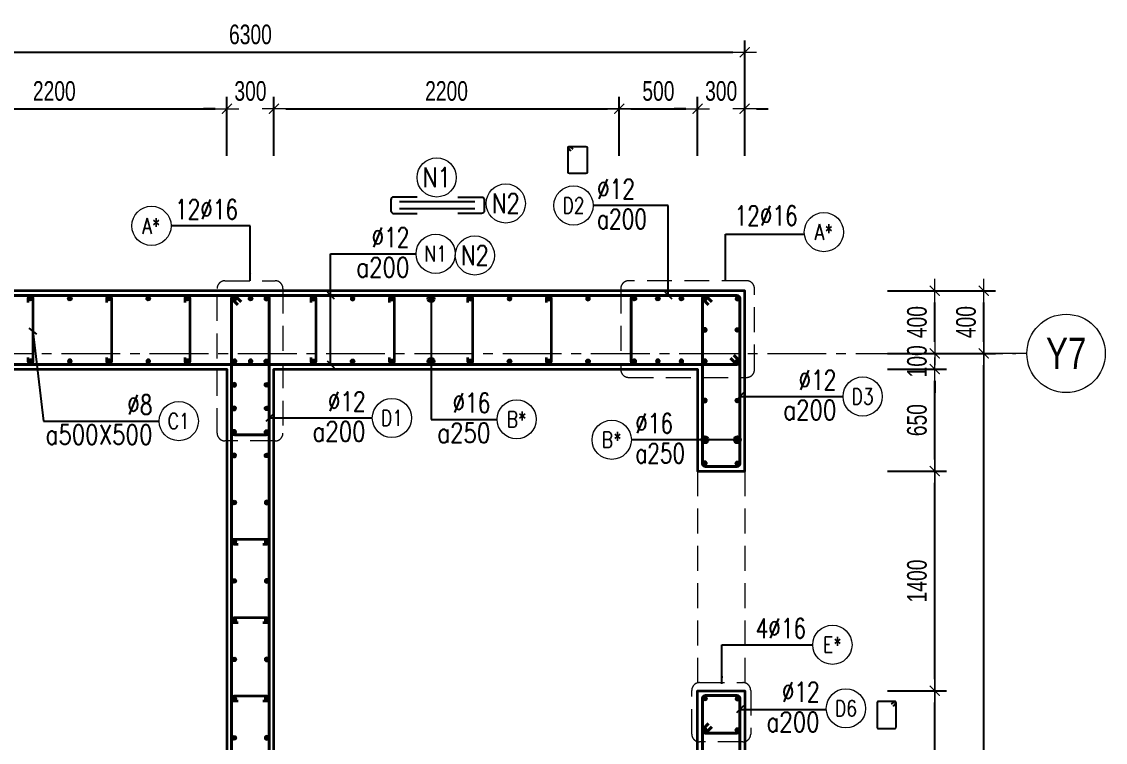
# Model space of a CAD drawing. Header units: millimetres. Extents: x 738475 to 1279438, y -34239 to 156422.
# Drawn here: x 1132660 to 1139567, y 145862 to 150455 of the extents above; entities that cross this region are included whole.
import ezdxf
from ezdxf.enums import TextEntityAlignment as Align

# ---------------------------------------------------------------- set-up
doc = ezdxf.new("R2010")
doc.units = ezdxf.units.MM
doc.header["$MEASUREMENT"] = 0
for name, pattern in [('HIDDEN', [9.525, 6.35, -3.175]), ('HIDDEN2', [4.7625, 3.175, -1.5875]), ('OF_Grid_1$0$CENTER2', [1.125, 0.75, -0.125, 0.125, -0.125])]:
    doc.linetypes.add(name, pattern=pattern)
doc.layers.get('0').update_dxf_attribs({"lineweight": 20})
doc.layers.get('Defpoints').update_dxf_attribs({"color": 151, "lineweight": 9})
doc.layers.add('Hidden', color=9, linetype='HIDDEN')
doc.layers.add('Ligature', color=1, linetype='Continuous')
for name, color, linetype, lineweight in [('KC-LEADER', 153, 'Continuous', 18), ('KC-THEP', 6, 'Continuous', 40), ('NDC_S_BEAM', 3, 'HIDDEN2', 20), ('NDC_S_DIM', 1, 'Continuous', 15), ('NDC_S_HIDDEN', 8, 'HIDDEN2', 13), ('NDC_S_LEADER', 1, 'Continuous', 15), ('NDC_S_REBAR', 4, 'Continuous', 35), ('NDC_S_STIRRUP', 4, 'Continuous', 40), ('NDC_S_VN TEXT', 7, 'Continuous', 20), ('NDC_S_WALL', 6, 'Continuous', 35), ('OF_Grid_1$0$NDC_S_AXIS', 5, 'OF_Grid_1$0$CENTER2', 13), ('OF_Grid_1$0$NDC_S_SYMBOL', 1, 'Continuous', 15), ('OF_Grid_1$0$NDC_S_TEXT SYMBOL', 7, 'Continuous', 20)]:
    doc.layers.add(name, color=color, linetype=linetype, lineweight=lineweight)
doc.styles.add('NDC_ARIAL', font='arial.ttf', dxfattribs={"width": 0.85})
doc.styles.add('NDC_DIM', font='', dxfattribs={"width": 0.75})
doc.styles.add('NDC_EN TXT', font='romans.shx', dxfattribs={"width": 0.8})
doc.styles.add('OF_Grid_1$0$NDC_ANNO', font='', dxfattribs={"width": 0.8})
doc.styles.get('NDC_DIM').set_extended_font_data('Dotum')
doc.styles.get('OF_Grid_1$0$NDC_ANNO').set_extended_font_data('Dotum')
doc.dimstyles.new('NDC_1-50', dxfattribs={"dimscale": 50, "dimtxt": 2.5, "dimasz": 1, "dimexe": 1.5, "dimexo": 0, "dimgap": 0.8, "dimtad": 1, "dimdec": 0, "dimdsep": 46, "dimtxsty": 'NDC_ARIAL', "dimblk": 'DIMMARK', "dimcen": 49999.938995, "dimdle": 1.5, "dimclrd": 1, "dimclre": 1, "dimclrt": 3, "dimadec": 0, "dimazin": 0, "dimtfac": 1, "dimtdec": 0, "dimtix": 1, "dimtmove": 2, "dimatfit": 3, "dimfxl": 1, "dimarcsym": 0})
doc.dimstyles.new('NDC_dim_30', dxfattribs={"dimscale": 30, "dimtxt": 2.5, "dimasz": 1.5, "dimexe": 1.5, "dimexo": 2.5, "dimgap": 1, "dimtad": 1, "dimdec": 0, "dimzin": 0, "dimdsep": 46, "dimtxsty": 'NDC_DIM', "dimblk": 'DIMMARK', "dimcen": 0.09, "dimdle": 1.2, "dimclrd": 1, "dimclre": 1, "dimclrt": 3, "dimadec": 0, "dimazin": 0, "dimtfac": 1, "dimtdec": 0, "dimtix": 1, "dimtofl": 0, "dimtmove": 0, "dimatfit": 3, "dimfxl": 6, "dimfxlon": 1, "dimtolj": 1, "dimtzin": 0, "dimarcsym": 0})
doc.dimstyles.new('NDC_dim_50', dxfattribs={"dimscale": 50, "dimtxt": 2.5, "dimasz": 1.5, "dimexe": 1.5, "dimexo": 2.5, "dimgap": 1, "dimtad": 1, "dimdec": 0, "dimzin": 0, "dimdsep": 46, "dimtxsty": 'NDC_DIM', "dimblk": 'DIMMARK', "dimcen": 0.09, "dimdle": 1.2, "dimclrd": 1, "dimclre": 1, "dimclrt": 3, "dimadec": 0, "dimazin": 0, "dimtfac": 1, "dimtdec": 0, "dimtix": 1, "dimtofl": 0, "dimtmove": 0, "dimatfit": 3, "dimfxl": 6, "dimfxlon": 1, "dimtolj": 1, "dimtzin": 0, "dimarcsym": 0})

# ---------------------------------------------------------------- blocks, each defined once
blk = doc.blocks.new('THEP')
at = {"layer": 'KC-LEADER', "color": 6}
blk.add_circle((0, 0), 14, dxfattribs=at)
at = {"layer": 'KC-THEP'}
for p, q in [((-14, 0), (14, 0)), ((9.9, 9.9), (-9.9, -9.9)), ((-9.9, 9.9), (9.9, -9.9)), ((0, 14), (0, -14))]:
    blk.add_line(p, q, dxfattribs=at)
blk = doc.blocks.new('DIMMARK')
at = {"layer": 'NDC_S_DIM', "color": 1}
blk.add_line((-1.5, 0), (1, 0), dxfattribs=at)
at = {"layer": 'NDC_S_DIM', "color": 2, "const_width": 0.1}
blk.add_lwpolyline([(-0.424, -0.424), (0.424, 0.424)], dxfattribs=at)
blk = doc.blocks.new('*U10')
blk.add_circle((2.5, 0), 2.5)
at = {"layer": 'NDC_S_VN TEXT', "color": 3, "style": 'NDC_EN TXT'}
for tag, width, p in [('DK2', 0.75, (-0.85, 0.85)), ('KC2', 0.8, (-0.85, -2.97))]:
    blk.add_attdef(tag, text='', height=2.5, dxfattribs=dict(at, width=width)).set_placement(p, align=Align.RIGHT)
at = {"layer": 'NDC_S_VN TEXT', "color": 7, "style": 'NDC_EN TXT', "width": 0.8}
blk.add_attdef('SH3', text='', height=2, dxfattribs=at).set_placement((2.5, 0), align=Align.MIDDLE)
blk = doc.blocks.new('*U11')
blk.add_circle((-2.5, 0), 2.5)
at = {"layer": 'NDC_S_VN TEXT', "color": 3, "style": 'NDC_EN TXT', "width": 0.75}
for tag, p in [('DK1', (0.5, 0.85)), ('KC1', (0.5, -2.97))]:
    blk.add_attdef(tag, p, '', height=2.5, dxfattribs=at)
at = {"layer": 'NDC_S_VN TEXT', "color": 7, "style": 'NDC_EN TXT', "width": 0.8}
blk.add_attdef('SH2', text='', height=2, dxfattribs=at).set_placement((-2.5, 0), align=Align.MIDDLE)
blk = doc.blocks.new('A$C7BC65A55')
at = {"layer": 'Ligature'}
for p, q in [((-15.2, 372, 0), (-15.2, 38.5, 0)), ((15.2, 372, 0), (15.2, 38.5, 0))]:
    blk.add_line(p, q, dxfattribs=at)
for points in [[(-36.2, 296.5), (-36.2, 400.9, -0.414214), (-24, 413.1), (24, 413.1, -0.414214), (36.2, 400.9), (36.2, 296.5)], [(-36.2, 116.5), (-36.2, 12.2, 0.414214), (-24, 0), (24, 0, 0.414214), (36.2, 12.2), (36.2, 116.5)]]:
    blk.add_lwpolyline(points, format="xyb", dxfattribs=at)
blk = doc.blocks.new('*U13')
blk.add_circle((-2.5, 0), 2.5)
at = {"layer": 'NDC_S_VN TEXT', "color": 3, "style": 'NDC_EN TXT', "width": 0.75}
blk.add_attdef('DK1', (0.5, 0.85), '', height=2.5, dxfattribs=at)
at = {"layer": 'NDC_S_VN TEXT', "color": 7, "style": 'NDC_EN TXT', "width": 0.8}
blk.add_attdef('SH2', text='', height=2, dxfattribs=at).set_placement((-2.5, 0), align=Align.MIDDLE)
blk = doc.blocks.new('*D1374')
at = {"layer": 'Defpoints', "color": 0, "transparency": 16777216}
for p in [(1133968.3, 149900.1), (1131768.1, 149663.3), (1133968.3, 148240.1)]:
    blk.add_point(p, dxfattribs=at)
at = {"layer": 'NDC_S_DIM', "color": 1, "lineweight": -2, "transparency": 16777216}
for p, q in [((1131768.1, 149788.3), (1131768.1, 149975.1)), ((1133968.3, 149600.1), (1133968.3, 149975.1)), ((1131843.1, 149900.1), (1133893.3, 149900.1))]:
    blk.add_line(p, q, dxfattribs=at)
at = {"layer": 'NDC_S_DIM', "color": 1, "lineweight": -2, "transparency": 16777216, "xscale": 75, "yscale": 75, "zscale": 75, "rotation": 180}
blk.add_blockref('DIMMARK', (1131768.1, 149900.1), dxfattribs=at)
at = {"layer": 'NDC_S_DIM', "color": 1, "lineweight": -2, "transparency": 16777216, "xscale": 75, "yscale": 75, "zscale": 75}
blk.add_blockref('DIMMARK', (1133968.3, 149900.1), dxfattribs=at)
at = {"layer": 'NDC_S_DIM', "color": 3, "transparency": 16777216, "insert": (1132868.2, 150012.6), "char_height": 125, "attachment_point": 5, "style": 'NDC_DIM'}
blk.add_mtext('\\A1;2200', dxfattribs=at)
blk = doc.blocks.new('*D1375')
at = {"layer": 'Defpoints', "color": 0, "transparency": 16777216}
for p in [(1134268.3, 149900.1), (1133968.3, 148240.1), (1134268.3, 148240.1)]:
    blk.add_point(p, dxfattribs=at)
at = {"layer": 'NDC_S_DIM', "color": 1, "lineweight": -2, "transparency": 16777216}
for p, q in [((1133968.3, 149600.1), (1133968.3, 149975.1)), ((1134268.3, 149600.1), (1134268.3, 149975.1)), ((1133893.3, 149900.1), (1133818.3, 149900.1)), ((1134343.3, 149900.1), (1134418.3, 149900.1))]:
    blk.add_line(p, q, dxfattribs=at)
at = {"layer": 'NDC_S_DIM', "color": 1, "lineweight": -2, "transparency": 16777216, "xscale": 75, "yscale": 75, "zscale": 75}
blk.add_blockref('DIMMARK', (1133968.3, 149900.1), dxfattribs=at)
at = {"layer": 'NDC_S_DIM', "color": 1, "lineweight": -2, "transparency": 16777216, "xscale": 75, "yscale": 75, "zscale": 75, "rotation": 180}
blk.add_blockref('DIMMARK', (1134268.3, 149900.1), dxfattribs=at)
at = {"layer": 'NDC_S_DIM', "color": 3, "transparency": 16777216, "insert": (1134118.3, 150012.6), "char_height": 125, "attachment_point": 5, "style": 'NDC_DIM'}
blk.add_mtext('\\A1;300', dxfattribs=at)
blk = doc.blocks.new('*D1376')
at = {"layer": 'Defpoints', "color": 0, "transparency": 16777216}
for p in [(1136468, 149900.1), (1136468, 148291.7), (1134268.3, 148240.1)]:
    blk.add_point(p, dxfattribs=at)
at = {"layer": 'NDC_S_DIM', "color": 1, "lineweight": -2, "transparency": 16777216}
for p, q in [((1134268.3, 149600.1), (1134268.3, 149975.1)), ((1136468, 149600.1), (1136468, 149975.1)), ((1134343.3, 149900.1), (1136393, 149900.1))]:
    blk.add_line(p, q, dxfattribs=at)
at = {"layer": 'NDC_S_DIM', "color": 1, "lineweight": -2, "transparency": 16777216, "xscale": 75, "yscale": 75, "zscale": 75, "rotation": 180}
blk.add_blockref('DIMMARK', (1134268.3, 149900.1), dxfattribs=at)
at = {"layer": 'NDC_S_DIM', "color": 1, "lineweight": -2, "transparency": 16777216, "xscale": 75, "yscale": 75, "zscale": 75}
blk.add_blockref('DIMMARK', (1136468, 149900.1), dxfattribs=at)
at = {"layer": 'NDC_S_DIM', "color": 3, "transparency": 16777216, "insert": (1135368.2, 150012.6), "char_height": 125, "attachment_point": 5, "style": 'NDC_DIM'}
blk.add_mtext('\\A1;2200', dxfattribs=at)
blk = doc.blocks.new('*D1377')
at = {"layer": 'Defpoints', "color": 0, "transparency": 16777216}
for p in [(1136968.3, 149900.1), (1136468, 148291.7), (1136968.3, 148240.1)]:
    blk.add_point(p, dxfattribs=at)
at = {"layer": 'NDC_S_DIM', "color": 1, "lineweight": -2, "transparency": 16777216}
for p, q in [((1136468, 149600.1), (1136468, 149975.1)), ((1136968.3, 149600.1), (1136968.3, 149975.1)), ((1136543, 149900.1), (1136893.3, 149900.1))]:
    blk.add_line(p, q, dxfattribs=at)
at = {"layer": 'NDC_S_DIM', "color": 1, "lineweight": -2, "transparency": 16777216, "xscale": 75, "yscale": 75, "zscale": 75, "rotation": 180}
blk.add_blockref('DIMMARK', (1136468, 149900.1), dxfattribs=at)
at = {"layer": 'NDC_S_DIM', "color": 1, "lineweight": -2, "transparency": 16777216, "xscale": 75, "yscale": 75, "zscale": 75}
blk.add_blockref('DIMMARK', (1136968.3, 149900.1), dxfattribs=at)
at = {"layer": 'NDC_S_DIM', "color": 3, "transparency": 16777216, "insert": (1136718.2, 150012.6), "char_height": 125, "attachment_point": 5, "style": 'NDC_DIM'}
blk.add_mtext('\\A1;500', dxfattribs=at)
blk = doc.blocks.new('*D1378')
at = {"layer": 'Defpoints', "color": 0, "transparency": 16777216}
for p in [(1137268.3, 149900.1), (1137268.3, 148740.1), (1136968.3, 148240.1)]:
    blk.add_point(p, dxfattribs=at)
at = {"layer": 'NDC_S_DIM', "color": 1, "lineweight": -2, "transparency": 16777216}
for p, q in [((1136968.3, 149600.1), (1136968.3, 149975.1)), ((1137268.3, 149600.1), (1137268.3, 149975.1)), ((1136893.3, 149900.1), (1136818.3, 149900.1)), ((1137343.3, 149900.1), (1137418.3, 149900.1))]:
    blk.add_line(p, q, dxfattribs=at)
at = {"layer": 'NDC_S_DIM', "color": 1, "lineweight": -2, "transparency": 16777216, "xscale": 75, "yscale": 75, "zscale": 75}
blk.add_blockref('DIMMARK', (1136968.3, 149900.1), dxfattribs=at)
at = {"layer": 'NDC_S_DIM', "color": 1, "lineweight": -2, "transparency": 16777216, "xscale": 75, "yscale": 75, "zscale": 75, "rotation": 180}
blk.add_blockref('DIMMARK', (1137268.3, 149900.1), dxfattribs=at)
at = {"layer": 'NDC_S_DIM', "color": 3, "transparency": 16777216, "insert": (1137118.3, 150012.6), "char_height": 125, "attachment_point": 5, "style": 'NDC_DIM'}
blk.add_mtext('\\A1;300', dxfattribs=at)
blk = doc.blocks.new('*D1379')
at = {"layer": 'Defpoints', "color": 0, "transparency": 16777216}
for p in [(1137268.3, 150260.4), (1130968.3, 148740.1), (1137268.3, 148740.1)]:
    blk.add_point(p, dxfattribs=at)
at = {"layer": 'NDC_S_DIM', "color": 1, "lineweight": -2, "transparency": 16777216}
for p, q in [((1130968.3, 149960.4), (1130968.3, 150335.4)), ((1137268.3, 149960.4), (1137268.3, 150335.4)), ((1131043.3, 150260.4), (1137193.3, 150260.4))]:
    blk.add_line(p, q, dxfattribs=at)
at = {"layer": 'NDC_S_DIM', "color": 1, "lineweight": -2, "transparency": 16777216, "xscale": 75, "yscale": 75, "zscale": 75, "rotation": 180}
blk.add_blockref('DIMMARK', (1130968.3, 150260.4), dxfattribs=at)
at = {"layer": 'NDC_S_DIM', "color": 1, "lineweight": -2, "transparency": 16777216, "xscale": 75, "yscale": 75, "zscale": 75}
blk.add_blockref('DIMMARK', (1137268.3, 150260.4), dxfattribs=at)
at = {"layer": 'NDC_S_DIM', "color": 3, "transparency": 16777216, "insert": (1134118.3, 150373), "char_height": 125, "attachment_point": 5, "style": 'NDC_DIM'}
blk.add_mtext('\\A1;6300', dxfattribs=at)
blk = doc.blocks.new('*U9')
blk.add_circle((2.5, 0), 2.5)
at = {"layer": 'NDC_S_VN TEXT', "color": 3, "style": 'NDC_EN TXT', "width": 0.75}
blk.add_attdef('DK2', text='', height=2.5, dxfattribs=at).set_placement((-0.85, 0.85), align=Align.RIGHT)
at = {"layer": 'NDC_S_VN TEXT', "color": 7, "style": 'NDC_EN TXT', "width": 0.8}
blk.add_attdef('SH3', text='', height=2, dxfattribs=at).set_placement((2.5, 0), align=Align.MIDDLE)
blk = doc.blocks.new('*D1386')
at = {"layer": 'Defpoints', "color": 0, "ltscale": 200, "transparency": 16777216}
for p in [(1137268.3, 148740.1), (1138479.1, 148740.1), (1137268.3, 148340.1)]:
    blk.add_point(p, dxfattribs=at)
at = {"layer": 'NDC_S_DIM', "color": 1, "lineweight": -2, "ltscale": 200, "transparency": 16777216}
for p, q in [((1138179.1, 148740.1), (1138554.1, 148740.1)), ((1138479.1, 148415.1), (1138479.1, 148665.1)), ((1138179.1, 148340.1), (1138554.1, 148340.1))]:
    blk.add_line(p, q, dxfattribs=at)
at = {"layer": 'NDC_S_DIM', "color": 1, "lineweight": -2, "ltscale": 200, "transparency": 16777216, "xscale": 75, "yscale": 75, "zscale": 75}
for p, rotation in [((1138479.1, 148740.1), 90), ((1138479.1, 148340.1), 270)]:
    blk.add_blockref('DIMMARK', p, dxfattribs=dict(at, rotation=rotation))
at = {"layer": 'NDC_S_DIM', "color": 3, "ltscale": 200, "transparency": 16777216, "insert": (1138366.5, 148540.1), "char_height": 125, "attachment_point": 5, "rotation": 90, "style": 'NDC_DIM'}
blk.add_mtext('\\A1;400', dxfattribs=at)
blk = doc.blocks.new('*D1390')
at = {"layer": 'Defpoints', "color": 0, "ltscale": 200, "transparency": 16777216}
for p in [(1137268.3, 148340.1), (1138791.7, 148340.1), (1137268.3, 136740.3)]:
    blk.add_point(p, dxfattribs=at)
at = {"layer": 'NDC_S_DIM', "color": 1, "lineweight": -2, "ltscale": 200, "transparency": 16777216}
for p, q in [((1138491.7, 148340.1), (1138866.7, 148340.1)), ((1138791.7, 136815.3), (1138791.7, 148265.1)), ((1138491.7, 136740.3), (1138866.7, 136740.3))]:
    blk.add_line(p, q, dxfattribs=at)
at = {"layer": 'NDC_S_DIM', "color": 1, "lineweight": -2, "ltscale": 200, "transparency": 16777216, "xscale": 75, "yscale": 75, "zscale": 75}
for p, rotation in [((1138791.7, 148340.1), 90), ((1138791.7, 136740.3), 270)]:
    blk.add_blockref('DIMMARK', p, dxfattribs=dict(at, rotation=rotation))
at = {"layer": 'NDC_S_DIM', "color": 3, "ltscale": 200, "transparency": 16777216, "insert": (1138679.1, 142540.2), "char_height": 125, "attachment_point": 5, "rotation": 90, "style": 'NDC_DIM'}
blk.add_mtext('\\A1;11600', dxfattribs=at)
blk = doc.blocks.new('*D1391')
at = {"layer": 'Defpoints', "color": 0, "ltscale": 200, "transparency": 16777216}
for p in [(1137268.3, 148740.1), (1138791.7, 148740.1), (1137268.3, 148340.1)]:
    blk.add_point(p, dxfattribs=at)
at = {"layer": 'NDC_S_DIM', "color": 1, "lineweight": -2, "ltscale": 200, "transparency": 16777216}
for p, q in [((1138491.7, 148740.1), (1138866.7, 148740.1)), ((1138791.7, 148415.1), (1138791.7, 148665.1)), ((1138491.7, 148340.1), (1138866.7, 148340.1))]:
    blk.add_line(p, q, dxfattribs=at)
at = {"layer": 'NDC_S_DIM', "color": 1, "lineweight": -2, "ltscale": 200, "transparency": 16777216, "xscale": 75, "yscale": 75, "zscale": 75}
for p, rotation in [((1138791.7, 148740.1), 90), ((1138791.7, 148340.1), 270)]:
    blk.add_blockref('DIMMARK', p, dxfattribs=dict(at, rotation=rotation))
at = {"layer": 'NDC_S_DIM', "color": 3, "ltscale": 200, "transparency": 16777216, "insert": (1138679.1, 148540.1), "char_height": 125, "attachment_point": 5, "rotation": 90, "style": 'NDC_DIM'}
blk.add_mtext('\\A1;400', dxfattribs=at)
blk = doc.blocks.new('*U17')
at = {"layer": 'OF_Grid_1$0$NDC_S_SYMBOL'}
blk.add_line((-5, 0), (-9, 0), dxfattribs=at)
blk.add_circle((0, 0), 5, dxfattribs=at)
at = {"layer": 'OF_Grid_1$0$NDC_S_TEXT SYMBOL', "color": 7, "style": 'OF_Grid_1$0$NDC_ANNO', "width": 0.8}
blk.add_attdef('GRID', text='', height=4, rotation=90, dxfattribs=at).set_placement((0, 0), align=Align.MIDDLE)
blk = doc.blocks.new('*D1407')
at = {"layer": 'Defpoints', "color": 0, "ltscale": 200, "transparency": 16777216}
for p in [(1137214.6, 146190.1), (1138479.1, 146190.1), (1137214.6, 144690.1)]:
    blk.add_point(p, dxfattribs=at)
at = {"layer": 'NDC_S_DIM', "color": 1, "lineweight": -2, "ltscale": 200, "transparency": 16777216}
for p, q in [((1138179.1, 146190.1), (1138554.1, 146190.1)), ((1138479.1, 144765.1), (1138479.1, 146115.1)), ((1138179.1, 144690.1), (1138554.1, 144690.1))]:
    blk.add_line(p, q, dxfattribs=at)
at = {"layer": 'NDC_S_DIM', "color": 1, "lineweight": -2, "ltscale": 200, "transparency": 16777216, "xscale": 75, "yscale": 75, "zscale": 75}
for p, rotation in [((1138479.1, 146190.1), 90), ((1138479.1, 144690.1), 270)]:
    blk.add_blockref('DIMMARK', p, dxfattribs=dict(at, rotation=rotation))
at = {"layer": 'NDC_S_DIM', "color": 3, "ltscale": 200, "transparency": 16777216, "insert": (1138366.5, 145440.1), "char_height": 125, "attachment_point": 5, "rotation": 90, "style": 'NDC_DIM'}
blk.add_mtext('\\A1;1500', dxfattribs=at)
blk = doc.blocks.new('*D1408')
at = {"layer": 'Defpoints', "color": 0, "ltscale": 200, "transparency": 16777216}
for p in [(1137214.6, 147590.1), (1138479.1, 147590.1), (1137214.6, 146190.1)]:
    blk.add_point(p, dxfattribs=at)
at = {"layer": 'NDC_S_DIM', "color": 1, "lineweight": -2, "ltscale": 200, "transparency": 16777216}
for p, q in [((1138179.1, 147590.1), (1138554.1, 147590.1)), ((1138479.1, 146265.1), (1138479.1, 147515.1)), ((1138179.1, 146190.1), (1138554.1, 146190.1))]:
    blk.add_line(p, q, dxfattribs=at)
at = {"layer": 'NDC_S_DIM', "color": 1, "lineweight": -2, "ltscale": 200, "transparency": 16777216, "xscale": 75, "yscale": 75, "zscale": 75}
for p, rotation in [((1138479.1, 147590.1), 90), ((1138479.1, 146190.1), 270)]:
    blk.add_blockref('DIMMARK', p, dxfattribs=dict(at, rotation=rotation))
at = {"layer": 'NDC_S_DIM', "color": 3, "ltscale": 200, "transparency": 16777216, "insert": (1138366.5, 146890.1), "char_height": 125, "attachment_point": 5, "rotation": 90, "style": 'NDC_DIM'}
blk.add_mtext('\\A1;1400', dxfattribs=at)
blk = doc.blocks.new('*D1409')
at = {"layer": 'Defpoints', "color": 0, "ltscale": 200, "transparency": 16777216}
for p in [(1136968.3, 148240.1), (1138479.1, 148240.1), (1137214.6, 147590.1)]:
    blk.add_point(p, dxfattribs=at)
at = {"layer": 'NDC_S_DIM', "color": 1, "lineweight": -2, "ltscale": 200, "transparency": 16777216}
for p, q in [((1138179.1, 148240.1), (1138554.1, 148240.1)), ((1138479.1, 147665.1), (1138479.1, 148165.1)), ((1138179.1, 147590.1), (1138554.1, 147590.1))]:
    blk.add_line(p, q, dxfattribs=at)
at = {"layer": 'NDC_S_DIM', "color": 1, "lineweight": -2, "ltscale": 200, "transparency": 16777216, "xscale": 75, "yscale": 75, "zscale": 75}
for p, rotation in [((1138479.1, 148240.1), 90), ((1138479.1, 147590.1), 270)]:
    blk.add_blockref('DIMMARK', p, dxfattribs=dict(at, rotation=rotation))
at = {"layer": 'NDC_S_DIM', "color": 3, "ltscale": 200, "transparency": 16777216, "insert": (1138366.5, 147915.1), "char_height": 125, "attachment_point": 5, "rotation": 90, "style": 'NDC_DIM'}
blk.add_mtext('\\A1;650', dxfattribs=at)
blk = doc.blocks.new('*D1410')
at = {"layer": 'Defpoints', "color": 0, "ltscale": 200, "transparency": 16777216}
for p in [(1137268.3, 148340.1), (1138479.1, 148340.1), (1136968.3, 148240.1)]:
    blk.add_point(p, dxfattribs=at)
at = {"layer": 'NDC_S_DIM', "color": 1, "lineweight": -2, "ltscale": 200, "transparency": 16777216}
for p, q in [((1138479.1, 148415.1), (1138479.1, 148490.1)), ((1138179.1, 148340.1), (1138554.1, 148340.1)), ((1138179.1, 148240.1), (1138554.1, 148240.1)), ((1138479.1, 148165.1), (1138479.1, 148090.1))]:
    blk.add_line(p, q, dxfattribs=at)
at = {"layer": 'NDC_S_DIM', "color": 1, "lineweight": -2, "ltscale": 200, "transparency": 16777216, "xscale": 75, "yscale": 75, "zscale": 75}
for p, rotation in [((1138479.1, 148340.1), 270), ((1138479.1, 148240.1), 90)]:
    blk.add_blockref('DIMMARK', p, dxfattribs=dict(at, rotation=rotation))
at = {"layer": 'NDC_S_DIM', "color": 3, "ltscale": 200, "transparency": 16777216, "insert": (1138366.5, 148290.1), "char_height": 125, "attachment_point": 5, "rotation": 90, "style": 'NDC_DIM'}
blk.add_mtext('\\A1;100', dxfattribs=at)

msp = doc.modelspace()

# ---------------------------------------------------------------- linework, layer by layer
for centre in [(1135305.473, 149462.277), (1135745.574, 149296.52), (1135548.744, 148965.006)]:
    msp.add_circle(centre, 125)
at = {"layer": 'Ligature'}
for points in [[(1136161.261, 149629.912), (1136145.295, 149645.878, -0.66817864), (1136151.069, 149659.816), (1136255.697, 149659.816, -0.41421356), (1136263.862, 149651.651), (1136263.862, 149494.544, -0.41421356), (1136255.697, 149486.379), (1136151.069, 149486.379, -0.41421356), (1136142.904, 149494.544), (1136142.904, 149651.651, -0.66817864), (1136156.842, 149657.425), (1136172.808, 149641.459)], [(1138214.377, 146092.275), (1138230.342, 146108.241, 0.66817864), (1138224.569, 146122.179), (1138119.94, 146122.179, 0.41421356), (1138111.775, 146114.014), (1138111.775, 145956.907, 0.41421356), (1138119.94, 145948.742), (1138224.569, 145948.742, 0.41421356), (1138232.734, 145956.907), (1138232.734, 146114.014, 0.66817864), (1138218.796, 146119.788), (1138202.83, 146103.822)]]:
    msp.add_lwpolyline(points, format="xyb", dxfattribs=at)
at = {"layer": 'NDC_S_BEAM', "ltscale": 50}
for p, q in [((1136968.344, 147590.066), (1136968.344, 146190.066)), ((1137268.344, 147590.066), (1137268.344, 146190.066))]:
    msp.add_line(p, q, dxfattribs=at)
at = {"layer": 'NDC_S_HIDDEN', "ltscale": 50}
for points in [[(1133955.974, 148803.467), (1134275.817, 148803.467, -0.41421356), (1134325.817, 148753.467), (1134325.817, 147832.715, -0.41421356), (1134275.817, 147782.715), (1133955.974, 147782.715, -0.41421356), (1133905.974, 147832.715), (1133905.974, 148753.467, -0.41421356)], [(1137280.714, 148803.467), (1136528.503, 148803.467, 0.41421356), (1136478.503, 148753.467), (1136478.503, 148237.66, 0.41421356), (1136528.503, 148187.66), (1137280.714, 148187.66, 0.41421356), (1137330.714, 148237.66), (1137330.714, 148753.467, 0.41421356)], [(1136980.707, 146242.126), (1137256.55, 146242.126, -0.41421356), (1137306.55, 146192.126), (1137306.55, 145914.576, -0.41421356), (1137256.55, 145864.576), (1136980.707, 145864.576, -0.41421356), (1136930.707, 145914.576), (1136930.707, 146192.126, -0.41421356)]]:
    msp.add_lwpolyline(points, format="xyb", close=True, dxfattribs=at)
at = {"layer": 'NDC_S_REBAR'}
for points in [[(1132702.14, 148665.066), (1132702.14, 148690.066, -1), (1132732.14, 148690.066), (1132732.14, 148290.066, -1), (1132702.14, 148290.066), (1132702.14, 148315.066)], [(1133202.14, 148665.066), (1133202.14, 148690.066, -1), (1133232.14, 148690.066), (1133232.14, 148290.066, -1), (1133202.14, 148290.066), (1133202.14, 148315.066)], [(1133702.14, 148665.066), (1133702.14, 148690.066, -1), (1133732.14, 148690.066), (1133732.14, 148290.066, -1), (1133702.14, 148290.066), (1133702.14, 148315.066)], [(1134504.547, 148665.066), (1134504.547, 148690.066, -1), (1134534.547, 148690.066), (1134534.547, 148290.066, -1), (1134504.547, 148290.066), (1134504.547, 148315.066)], [(1135004.547, 148665.066), (1135004.547, 148690.066, -1), (1135034.547, 148690.066), (1135034.547, 148290.066, -1), (1135004.547, 148290.066), (1135004.547, 148315.066)], [(1135504.547, 148665.066), (1135504.547, 148690.066, -1), (1135534.547, 148690.066), (1135534.547, 148290.066, -1), (1135504.547, 148290.066), (1135504.547, 148315.066)], [(1136004.547, 148665.066), (1136004.547, 148690.066, -1), (1136034.547, 148690.066), (1136034.547, 148290.066, -1), (1136004.547, 148290.066), (1136004.547, 148315.066)], [(1134196.856, 147125.066), (1134221.856, 147125.066, 1), (1134221.856, 147155.066), (1134014.832, 147155.066, 1), (1134014.832, 147125.066), (1134039.832, 147125.066)], [(1134196.856, 146625.066), (1134221.856, 146625.066, 1), (1134221.856, 146655.066), (1134014.832, 146655.066, 1), (1134014.832, 146625.066), (1134039.832, 146625.066)], [(1134196.856, 146125.066), (1134221.856, 146125.066, 1), (1134221.856, 146155.066), (1134014.832, 146155.066, 1), (1134014.832, 146125.066), (1134039.832, 146125.066)]]:
    msp.add_lwpolyline(points, format="xyb", dxfattribs=at)
at = {"layer": 'NDC_S_STIRRUP'}
for points in [[(1137178.344, 148310.066), (1137218.344, 148270.066, 0.41421356), (1137238.344, 148290.066), (1137238.344, 148690.066, 0.41421356), (1137218.344, 148710.066), (1131018.344, 148710.066, 0.41421356), (1130998.344, 148690.066), (1130998.344, 148290.066, 0.41421356), (1131018.344, 148270.066), (1137218.344, 148270.066, 0.41421356), (1137238.344, 148290.066), (1137198.344, 148330.066)], [(1134038.344, 136430.066), (1133998.344, 136390.066, 0.41421356), (1134018.344, 136370.066), (1134218.344, 136370.066, 0.41421356), (1134238.344, 136390.066), (1134238.344, 148690.066, 0.41421356), (1134218.344, 148710.066), (1134018.344, 148710.066, 0.41421356), (1133998.344, 148690.066), (1133998.344, 136390.066, 0.41421356), (1134018.344, 136370.066), (1134058.344, 136410.066)], [(1134038.344, 148650.066), (1133998.344, 148690.066, -0.41421356), (1134018.344, 148710.066), (1134218.344, 148710.066, -0.41421356), (1134238.344, 148690.066), (1134238.344, 147841.456, -0.41421356), (1134218.344, 147821.456), (1134018.344, 147821.456, -0.41421356), (1133998.344, 147841.456), (1133998.344, 148690.066, -0.41421356), (1134018.344, 148710.066), (1134058.344, 148670.066)], [(1137178.344, 148310.066), (1137218.344, 148270.066, 0.41421356), (1137238.344, 148290.066), (1137238.344, 148690.066, 0.41421356), (1137218.344, 148710.066), (1136564.832, 148710.066, 0.41421356), (1136544.832, 148690.066), (1136544.832, 148290.066, 0.41421356), (1136564.832, 148270.066), (1137218.344, 148270.066, 0.41421356), (1137238.344, 148290.066), (1137198.344, 148330.066)], [(1137038.344, 148650.066), (1136998.344, 148690.066, -0.41421356), (1137018.344, 148710.066), (1137218.344, 148710.066, -0.41421356), (1137238.344, 148690.066), (1137238.344, 147640.066, -0.41421356), (1137218.344, 147620.066), (1137018.344, 147620.066, -0.41421356), (1136998.344, 147640.066), (1136998.344, 148690.066, -0.41421356), (1137018.344, 148710.066), (1137058.344, 148670.066)], [(1137038.344, 144780.066), (1136998.344, 144740.066, 0.41421356), (1137018.344, 144720.066), (1137218.344, 144720.066, 0.41421356), (1137238.344, 144740.066), (1137238.344, 146140.066, 0.41421356), (1137218.344, 146160.066), (1137018.344, 146160.066, 0.41421356), (1136998.344, 146140.066), (1136998.344, 144740.066, 0.41421356), (1137018.344, 144720.066), (1137058.344, 144760.066)], [(1137038.344, 145980.603), (1136998.344, 145940.603, 0.41421356), (1137018.344, 145920.603), (1137218.344, 145920.603, 0.41421356), (1137238.344, 145940.603), (1137238.344, 146140.066, 0.41421356), (1137218.344, 146160.066), (1137018.344, 146160.066, 0.41421356), (1136998.344, 146140.066), (1136998.344, 145940.603, 0.41421356), (1137018.344, 145920.603), (1137058.344, 145960.603)]]:
    msp.add_lwpolyline(points, format="xyb", dxfattribs=at)
at = {"layer": 'NDC_S_WALL'}
for points in [[(1130968.344, 147590.098), (1131268.344, 147590.098), (1131268.344, 148240.098), (1133968.344, 148240.098), (1133968.344, 136840.098), (1131268.344, 136840.098), (1131268.344, 137490.098), (1130968.344, 137490.098), (1130968.344, 136340.098), (1137268.344, 136340.098), (1137268.344, 137490.098), (1136968.344, 137490.098), (1136968.344, 136840.098), (1134268.344, 136840.098), (1134268.344, 148240.098), (1136968.344, 148240.098), (1136968.344, 147590.098), (1137268.344, 147590.098), (1137268.344, 148740.098), (1130968.344, 148740.098), (1130968.344, 147590.098)], [(1136968.344, 144690.098), (1136968.344, 146190.098), (1137268.344, 146190.098), (1137268.344, 144690.098), (1136968.344, 144690.098)]]:
    msp.add_lwpolyline(points, dxfattribs=at)
at = {"layer": 'OF_Grid_1$0$NDC_S_AXIS', "ltscale": 500}
msp.add_line((1128975.861, 148340.066), (1138997.249, 148340.066), dxfattribs=at)

# ---------------------------------------------------------------- block references
at = {"layer": 'Hidden', "xscale": 1.44, "yscale": 1.44, "zscale": 1.44, "rotation": 270}
msp.add_blockref('A$C7BC65A55', (1135013.362, 149284.751, 0.03), dxfattribs=at)
at = {"layer": 'KC-THEP'}
for p, rotation in [((1132717.14, 148690.066), 189.6685644363809), ((1132967.14, 148690.066), 189.6685644363809), ((1133217.14, 148690.066), 189.6685644363809), ((1133467.14, 148690.066), 189.6685644363809), ((1133717.14, 148690.066), 189.6685644363809), ((1134017.14, 148690.066), 189.6685644363809), ((1134119.302, 148690.066), 189.6685644363809), ((1136564.832, 148690.066), 189.6685644363809), ((1136714.832, 148690.066), 189.6685644363809), ((1136864.832, 148690.066), 189.6685644363809), ((1137014.832, 148690.066), 189.6685644363809), ((1137221.856, 148490.221), 9.66856443638095), ((1134219.547, 148290.066), 9.668564436380946), ((1134519.547, 148290.066), 9.668564436380946), ((1134769.547, 148290.066), 9.668564436380946), ((1135019.547, 148290.066), 9.668564436380946), ((1135269.547, 148290.066), 9.668564436380946), ((1135519.547, 148290.066), 9.668564436380946), ((1135769.547, 148290.066), 9.668564436380946), ((1136019.547, 148290.066), 9.668564436380946), ((1136269.547, 148290.066), 9.668564436380946), ((1137221.856, 148290.066), 9.66856443638095), ((1134221.856, 148140.066), 9.66856443638095), ((1134221.856, 147990.066), 9.66856443638095), ((1137221.856, 148040.066), 9.668564436380946), ((1134221.856, 147840.066), 9.66856443638095), ((1137221.856, 147790.066), 9.668564436380946), ((1134221.856, 147690.066), 9.66856443638095), ((1137221.856, 147640.066), 9.668564436380946), ((1134014.832, 147390.066), 189.6685644363809), ((1134014.832, 147140.066), 189.6685644363809), ((1134014.832, 146890.066), 189.6685644363809), ((1134014.832, 146640.066), 189.6685644363809), ((1134014.832, 146390.066), 189.6685644363809), ((1134014.832, 146140.066), 189.6685644363809), ((1137014.832, 146140.066), 189.6685644363809), ((1137221.856, 145940.066), 9.668564436380926), ((1134014.832, 145890.066), 189.6685644363809)]:
    msp.add_blockref('THEP', p, dxfattribs=dict(at, rotation=rotation))
at = {"layer": 'KC-THEP', "xscale": -1}
for p, rotation in [((1134219.547, 148690.066), 170.331435563619), ((1134519.547, 148690.066), 170.331435563619), ((1134769.547, 148690.066), 170.331435563619), ((1135019.547, 148690.066), 170.331435563619), ((1135269.547, 148690.066), 170.331435563619), ((1135519.547, 148690.066), 170.331435563619), ((1135769.547, 148690.066), 170.331435563619), ((1136019.547, 148690.066), 170.331435563619), ((1136269.547, 148690.066), 170.331435563619), ((1137221.856, 148690.066), 170.331435563619), ((1137014.832, 148490.221), 350.3314355636191), ((1132717.14, 148290.066), 350.3314355636191), ((1132967.14, 148290.066), 350.3314355636191), ((1133217.14, 148290.066), 350.3314355636191), ((1133467.14, 148290.066), 350.3314355636191), ((1133717.14, 148290.066), 350.3314355636191), ((1134017.14, 148290.066), 350.3314355636191), ((1134119.302, 148290.066), 350.3314355636191), ((1136564.832, 148290.066), 350.3314355636191), ((1136714.832, 148290.066), 350.3314355636191), ((1136864.832, 148290.066), 350.3314355636191), ((1137014.832, 148290.066), 350.3314355636191), ((1134014.832, 148140.066), 350.3314355636191), ((1134014.832, 147990.066), 350.3314355636191), ((1137014.832, 148040.066), 350.3314355636191), ((1134014.832, 147840.066), 350.3314355636191), ((1137014.832, 147790.066), 350.3314355636191), ((1134014.832, 147690.066), 350.3314355636191), ((1137014.832, 147640.066), 350.3314355636191), ((1134221.856, 147390.066), 170.331435563619), ((1134221.856, 147140.066), 170.331435563619), ((1134221.856, 146890.066), 170.331435563619), ((1134221.856, 146640.066), 170.331435563619), ((1134221.856, 146390.066), 170.331435563619), ((1134221.856, 146140.066), 170.331435563619), ((1137221.856, 146140.066), 170.331435563619), ((1137014.832, 145940.066), 350.3314355636191), ((1134221.856, 145890.066), 170.331435563619)]:
    msp.add_blockref('THEP', p, dxfattribs=dict(at, rotation=rotation))
at = {"layer": 'NDC_S_VN TEXT', "xscale": 50, "yscale": 50, "zscale": 50}
for name, p, values in [('*U11', (1136302.53, 149283.281), {'SH2': 'D2', 'DK1': '%%C12', 'KC1': 'a200'}), ('*U13', (1133612.462, 149153.408), {'SH2': 'A*', 'DK1': '12%%C16'}), ('*U9', (1137648.192, 149113.631), {'SH3': 'A*', 'DK2': '12%%C16'}), ('*U10', (1135174.022, 148975.344), {'SH3': 'N1', 'DK2': '%%C12', 'KC2': 'a200'}), ('*U10', (1137895.097, 148065.88), {'SH3': 'D3', 'DK2': '%%C12', 'KC2': 'a200'}), ('*U10', (1133536.39, 147909.16), {'SH3': 'C1', 'DK2': '%%c8', 'KC2': 'a500X500'}), ('*U10', (1134895.097, 147929.014), {'SH3': 'D1', 'DK2': '%%C12', 'KC2': 'a200'}), ('*U10', (1135690.159, 147920.354), {'SH3': 'B*', 'DK2': '%%C16', 'KC2': 'a250'}), ('*U11', (1136545.885, 147790.066), {'SH2': 'B*', 'DK1': '%%C16', 'KC1': 'a250'}), ('*U9', (1137702.196, 146483.607), {'SH3': 'E*', 'DK2': '4%%C16'}), ('*U10', (1137788.524, 146077.926), {'SH3': 'D6', 'DK2': '%%c12', 'KC2': 'a200'})]:
    msp.add_blockref(name, p, dxfattribs=at).add_auto_attribs(values)
at = {"layer": 'OF_Grid_1$0$NDC_S_AXIS'}
ref = msp.add_blockref('*U17', (1139316.689, 148340.32), dxfattribs=dict(at, xscale=50, yscale=50, zscale=50))
ref.add_attrib('GRID', 'Y7', dxfattribs={"layer": 'OF_Grid_1$0$NDC_S_TEXT SYMBOL', "color": 7, "height": 200, "style": 'OF_Grid_1$0$NDC_ANNO', "width": 0.8}).set_placement((1139316.689, 148340.32), align=Align.MIDDLE)

# ---------------------------------------------------------------- texts
at = {"layer": 'NDC_S_VN TEXT', "color": 7, "style": 'NDC_EN TXT', "width": 0.8}
for tag, p in [('N1', (1135305.473, 149462.277)), ('N2', (1135745.574, 149296.52)), ('N2', (1135548.744, 148965.006))]:
    msp.add_attdef(tag, text='3', height=125, dxfattribs=at).set_placement(p, align=Align.MIDDLE)

# ---------------------------------------------------------------- dimensions: what is measured, and where the dimension line sits
at = {"layer": 'NDC_S_DIM'}
dim = msp.add_linear_dim(base=(1137268.344, 150260.371), p1=(1130968.344, 148740.098), p2=(1137268.344, 148740.098), dimstyle='NDC_dim_50', dxfattribs=at)
dim.commit()
dim.dimension.update_dxf_attribs({"geometry": '*D1379', "text_midpoint": (1134118.344, 150372.956)})
for base, p1, p2, picture, middle in [((1133968.344, 149900.056), (1131768.138, 149663.274), (1133968.344, 148240.098), '*D1374', (1132868.241, 150012.641)), ((1134268.344, 149900.056), (1133968.344, 148240.098), (1134268.344, 148240.098), '*D1375', (1134118.344, 150012.641)), ((1136468.01, 149900.056), (1134268.344, 148240.098), (1136468.01, 148291.746), '*D1376', (1135368.177, 150012.641)), ((1136968.344, 149900.056), (1136468.01, 148291.746), (1136968.344, 148240.098), '*D1377', (1136718.177, 150012.641)), ((1137268.344, 149900.056), (1136968.344, 148240.098), (1137268.344, 148740.098), '*D1378', (1137118.344, 150012.641))]:
    dim = msp.add_linear_dim(base=base, p1=p1, p2=p2, dimstyle='NDC_dim_50', override={"dimtmove": 1}, dxfattribs=at)
    dim.commit()
    dim.dimension.update_dxf_attribs({"geometry": picture, "text_midpoint": middle})
at = {"layer": 'NDC_S_DIM', "ltscale": 200}
dim = msp.add_linear_dim(base=(1138479.093, 148740.066), p1=(1137268.344, 148340.066), p2=(1137268.344, 148740.066), angle=90, dimstyle='NDC_dim_50', override={"dimtmove": 1}, dxfattribs=at)
dim.commit()
dim.dimension.update_dxf_attribs({"geometry": '*D1386', "text_midpoint": (1138479.093, 148540.066), "dimtype": 160})
for base, p1, p2, picture, middle in [((1138791.689, 148740.066), (1137268.344, 148340.066), (1137268.344, 148740.066), '*D1391', (1138679.104, 148540.066)), ((1138479.093, 148340.066), (1136968.344, 148240.066), (1137268.344, 148340.066), '*D1410', (1138366.508, 148290.066)), ((1138791.689, 148340.066), (1137268.344, 136740.32), (1137268.344, 148340.066), '*D1390', (1138679.104, 142540.193)), ((1138479.093, 148240.066), (1137214.649, 147590.066), (1136968.344, 148240.066), '*D1409', (1138366.508, 147915.066)), ((1138479.093, 147590.066), (1137214.649, 146190.066), (1137214.649, 147590.066), '*D1408', (1138366.508, 146890.066)), ((1138479.093, 146190.066), (1137214.649, 144690.066), (1137214.649, 146190.066), '*D1407', (1138366.508, 145440.066))]:
    dim = msp.add_linear_dim(base=base, p1=p1, p2=p2, angle=90, dimstyle='NDC_dim_50', override={"dimtmove": 1}, dxfattribs=at)
    dim.commit()
    dim.dimension.update_dxf_attribs({"geometry": picture, "text_midpoint": middle})

# ---------------------------------------------------------------- leaders
at = {"layer": 'NDC_S_LEADER'}
for points, dimstyle, override in [([(1136780.993, 148710.066), (1136780.993, 149283.281), (1136302.53, 149283.281)], 'NDC_dim_30', {"dimtad": 0, "dimldrblk": 'Oblique'}), ([(1134115.895, 148803.467), (1134115.895, 149153.408), (1133616.347, 149153.408)], 'NDC_dim_30', {"dimgap": 1, "dimtad": 0}), ([(1137145.069, 148803.467), (1137145.069, 149101.356), (1137648.796, 149101.356)], 'NDC_dim_30', {"dimtad": 0}), ([(1134629.283, 148270.066), (1134629.283, 148975.163), (1135174.022, 148975.163)], 'NDC_dim_30', {"dimtad": 0, "dimldrblk": 'Oblique'}), ([(1134629.283, 148710.066), (1134629.283, 148975.163), (1135174.022, 148975.163)], 'NDC_dim_30', {"dimtad": 0, "dimldrblk": 'Oblique'}), ([(1135269.547, 148690.066), (1135269.547, 147920.173), (1135690.158, 147920.173)], 'NDC_dim_30', {"dimgap": 1, "dimtad": 0, "dimldrblk": 'Origin'}), ([(1132732.14, 148481.97), (1132800.361, 147909.16), (1133536.39, 147909.16)], 'NDC_dim_30', {"dimtad": 0, "dimldrblk": 'Oblique'}), ([(1135269.547, 148290.066), (1135269.547, 147920.173), (1135690.158, 147920.173)], 'NDC_dim_30', {"dimgap": 1, "dimtad": 0, "dimldrblk": 'Origin'}), ([(1137238.344, 148065.88), (1137895.097, 148065.88)], 'NDC_dim_30', {"dimtad": 0, "dimldrblk": 'Oblique'}), ([(1134238.344, 147929.014), (1134895.097, 147929.014)], 'NDC_dim_30', {"dimtad": 0, "dimldrblk": 'Oblique'}), ([(1137221.856, 147790.066), (1136545.885, 147790.066)], 'NDC_dim_30', {"dimtad": 0, "dimldrblk": 'Origin'}), ([(1137014.832, 147790.066), (1136545.885, 147790.066)], 'NDC_dim_30', {"dimtad": 0, "dimldrblk": 'Origin'}), ([(1137122.886, 146234.747), (1137122.886, 146483.607), (1137704.466, 146483.607)], 'NDC_1-50', {"dimgap": 0.8, "dimtad": 0}), ([(1137238.344, 146071.622), (1137788.684, 146071.622)], 'NDC_dim_30', {"dimtad": 0, "dimldrblk": 'Oblique'})]:
    msp.add_leader(points, dimstyle=dimstyle, override=override, dxfattribs=at)

doc.saveas('drawing.dxf')
